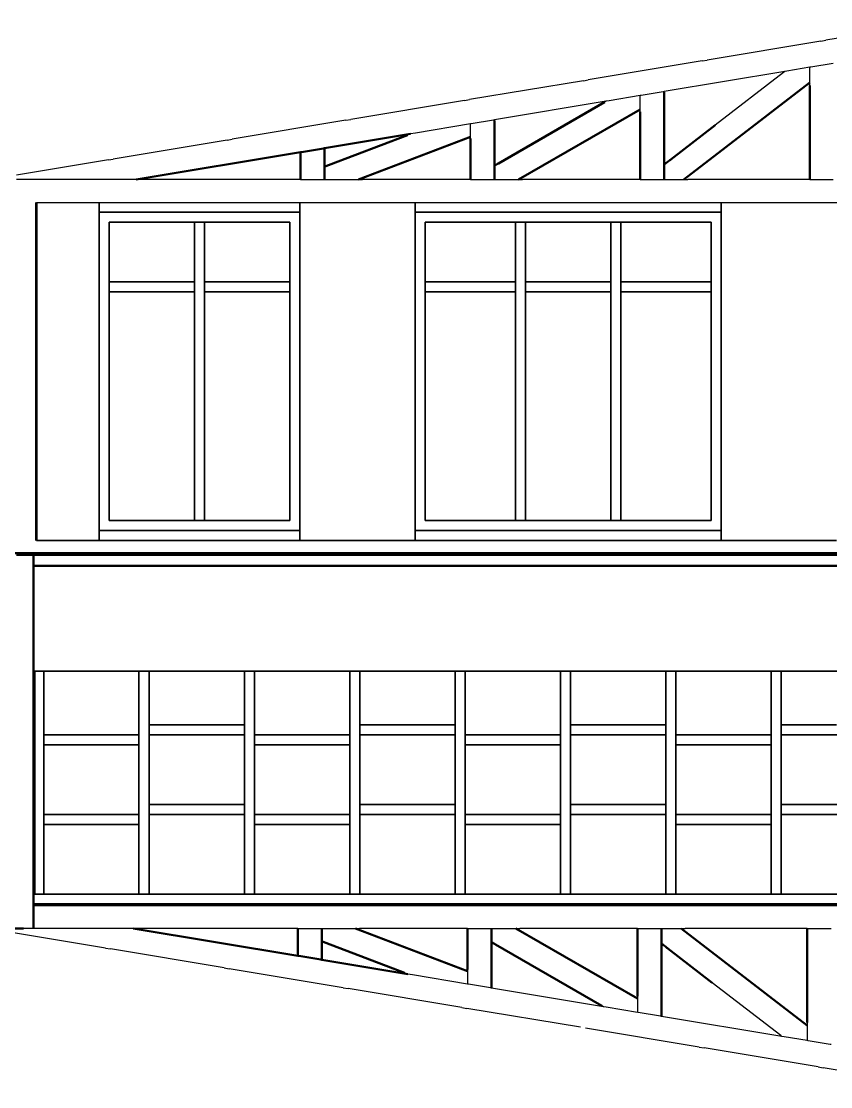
# Model space of a CAD drawing. Header units: centimetres. Extents: x 101 to 201, y 97 to 167.
# Drawn here: x 113.08 to 115.385, y 157.228 to 160.262 of the extents above; entities that cross this region are included whole.
import ezdxf

# ---------------------------------------------------------------- set-up
doc = ezdxf.new("R2010")
doc.units = ezdxf.units.CM
doc.layers.add('corte', color=1, linetype='Continuous')
doc.layers.add('grabado', color=5, linetype='Continuous')

msp = doc.modelspace()

# ---------------------------------------------------------------- linework, layer by layer
at = {"layer": 'corte'}
for p, q in [((115.6957, 160.2616), (115.3716, 160.2076)), ((115.3575, 160.2053), (115.0334, 160.1513)), ((115.3575, 160.2053), (115.3716, 160.2076)), ((115.0193, 160.1489), (114.6952, 160.0949)), ((115.0193, 160.1489), (115.0334, 160.1513)), ((115.2547, 160.1186), (114.9113, 160.0614)), ((115.2515, 160.1162), (115.0563, 159.9658)), ((115.2547, 160.1186), (115.2515, 160.1162)), ((114.6811, 160.0925), (114.357, 160.0385)), ((114.6811, 160.0925), (114.6952, 160.0949)), ((115.3263, 160.082), (115.3263, 160.0873)), ((115.3263, 160.0785), (115.3263, 160.082)), ((114.9113, 160.0614), (114.9085, 160.0609)), ((114.9113, 160.0595), (114.9113, 160.0614)), ((114.3429, 160.0362), (114.0188, 159.9822)), ((114.3429, 160.0362), (114.357, 160.0385)), ((114.7462, 160.0339), (114.4278, 159.9808)), ((114.7462, 160.0339), (114.7416, 160.0312)), ((114.8428, 160.007), (114.8428, 160.0104)), ((114.8428, 160.0038), (114.8428, 160.007)), ((114.0047, 159.9798), (113.6806, 159.9258)), ((114.0047, 159.9798), (114.0188, 159.9822)), ((114.4278, 159.9808), (114.425, 159.9803)), ((114.4278, 159.9789), (114.4278, 159.9808)), ((113.6665, 159.9234), (113.3424, 159.8694)), ((113.6665, 159.9234), (113.6806, 159.9258)), ((114.189, 159.941), (114.1801, 159.9376)), ((114.3592, 159.9327), (114.3592, 159.9357)), ((114.3592, 159.9313), (114.3592, 159.9327)), ((114.3592, 159.9283), (114.3592, 159.9313)), ((113.3283, 159.8671), (113.0664, 159.8234)), ((113.3283, 159.8671), (113.3424, 159.8694)), ((113.4187, 159.8107), (113.4072, 159.8107)), ((113.8756, 159.8107), (113.4187, 159.8107)), ((114.0402, 159.8107), (114.0438, 159.8107)), ((114.0438, 159.8107), (114.0516, 159.8107)), ((114.3592, 159.8107), (114.0516, 159.8107)), ((114.4964, 159.8107), (114.5022, 159.8107)), ((114.5022, 159.8107), (114.5078, 159.8107)), ((114.7936, 159.8107), (114.5078, 159.8107)), ((114.8428, 159.8107), (114.7936, 159.8107)), ((114.9675, 159.8107), (114.9743, 159.8107)), ((114.9743, 159.8107), (114.9789, 159.8107)), ((115.0549, 159.8107), (114.9789, 159.8107)), ((115.2395, 159.8107), (115.0549, 159.8107)), ((115.3263, 159.8107), (115.2395, 159.8107)), ((115.3263, 159.8107), (115.3291, 159.8107)), ((113.4107, 157.6785), (113.3992, 157.6785)), ((113.8676, 157.6785), (113.4107, 157.6785)), ((114.0322, 157.6785), (114.0358, 157.6785)), ((114.0358, 157.6785), (114.0436, 157.6785)), ((114.3512, 157.6785), (114.0436, 157.6785)), ((114.4884, 157.6785), (114.4942, 157.6785)), ((114.4942, 157.6785), (114.4998, 157.6785)), ((114.7856, 157.6785), (114.4998, 157.6785)), ((114.8348, 157.6785), (114.7856, 157.6785)), ((114.9595, 157.6785), (114.9663, 157.6785)), ((114.9663, 157.6785), (114.9709, 157.6785)), ((115.0469, 157.6785), (114.9709, 157.6785)), ((115.2315, 157.6785), (115.0469, 157.6785)), ((115.3183, 157.6785), (115.2315, 157.6785)), ((115.3183, 157.6785), (115.3211, 157.6785)), ((113.3203, 157.6222), (112.9962, 157.6762)), ((113.3203, 157.6222), (113.3344, 157.6198)), ((113.6585, 157.5658), (113.3344, 157.6198)), ((113.6585, 157.5658), (113.6726, 157.5635)), ((113.9967, 157.5094), (113.6726, 157.5635)), ((114.3512, 157.5609), (114.3512, 157.5579)), ((114.3512, 157.5579), (114.3512, 157.5566)), ((114.181, 157.5482), (114.1721, 157.5516)), ((114.3512, 157.5566), (114.3512, 157.5536)), ((113.9967, 157.5094), (114.0108, 157.5071)), ((114.3349, 157.4531), (114.0108, 157.5071)), ((114.4198, 157.5084), (114.417, 157.5089)), ((114.4198, 157.5103), (114.4198, 157.5084)), ((114.7382, 157.4554), (114.4198, 157.5084)), ((115.2435, 157.3731), (115.0483, 157.5235)), ((114.8348, 157.4854), (114.8348, 157.4822)), ((114.8348, 157.4822), (114.8348, 157.4789)), ((114.3349, 157.4531), (114.349, 157.4507)), ((114.6731, 157.3967), (114.349, 157.4507)), ((114.7382, 157.4554), (114.7336, 157.458)), ((114.9033, 157.4278), (114.9005, 157.4283)), ((114.9033, 157.4298), (114.9033, 157.4278)), ((115.2467, 157.3706), (114.9033, 157.4278)), ((115.3183, 157.4108), (115.3183, 157.4072)), ((115.3183, 157.4072), (115.3183, 157.402)), ((115.0113, 157.3403), (114.6872, 157.3944)), ((115.2467, 157.3706), (115.2435, 157.3731)), ((115.0113, 157.3403), (115.0254, 157.338)), ((115.3495, 157.284), (115.0254, 157.338)), ((115.3495, 157.284), (115.3636, 157.2816)), ((115.6877, 157.2276), (115.3636, 157.2816))]:
    msp.add_line(p, q, dxfattribs=at)
at = {"layer": 'corte', "lineweight": 50}
for p, q in [((115.3263, 160.0873), (114.9675, 159.8107)), ((115.3263, 159.8107), (115.3263, 160.0785)), ((114.9113, 159.854), (114.9113, 160.0595)), ((114.7416, 160.0312), (114.4392, 159.8569)), ((114.8428, 160.0104), (114.4964, 159.8107)), ((114.8428, 159.872), (114.8428, 160.0038)), ((114.4278, 159.8503), (114.4278, 159.9789)), ((115.0563, 159.9658), (114.93, 159.8684)), ((114.189, 159.941), (113.9442, 159.9002)), ((114.1801, 159.9376), (113.9556, 159.8518)), ((114.3592, 159.9327), (114.0402, 159.8107)), ((114.3592, 159.8107), (114.3592, 159.9283)), ((113.9442, 159.8983), (113.9442, 159.9002)), ((113.9442, 159.8474), (113.9442, 159.8983)), ((113.8756, 159.8888), (113.4072, 159.8107)), ((113.8784, 159.8892), (113.8756, 159.8888)), ((113.8756, 159.8869), (113.8756, 159.8888)), ((113.8756, 159.8107), (113.8756, 159.8869)), ((114.8428, 159.8107), (114.8428, 159.872)), ((114.9228, 159.8628), (114.92, 159.8607)), ((114.9271, 159.8661), (114.9228, 159.8628)), ((114.9288, 159.8675), (114.9271, 159.8661)), ((114.93, 159.8684), (114.9288, 159.8675)), ((113.9528, 159.8507), (113.9442, 159.8474)), ((113.9556, 159.8518), (113.9528, 159.8507)), ((114.4364, 159.8553), (114.4278, 159.8503)), ((114.4392, 159.8569), (114.4364, 159.8553)), ((114.92, 159.8607), (114.9113, 159.854)), ((113.0584, 158.7471), (117.4012, 158.7471)), ((113.0664, 158.7421), (117.4092, 158.7421)), ((113.087, 157.6785), (113.0584, 157.6785)), ((113.8676, 157.6005), (113.3992, 157.6785)), ((113.8676, 157.6785), (113.8676, 157.6024)), ((114.3512, 157.5566), (114.0322, 157.6785)), ((114.3512, 157.6785), (114.3512, 157.5609)), ((114.8348, 157.4789), (114.4884, 157.6785)), ((114.8348, 157.6785), (114.8348, 157.6172)), ((115.3183, 157.402), (114.9595, 157.6785)), ((115.3183, 157.6785), (115.3183, 157.4108)), ((113.9448, 157.6385), (113.9362, 157.6418)), ((113.9362, 157.6418), (113.9362, 157.5909)), ((113.9476, 157.6375), (113.9448, 157.6385)), ((114.1721, 157.5516), (113.9476, 157.6375)), ((114.4284, 157.634), (114.4198, 157.639)), ((114.4198, 157.639), (114.4198, 157.5103)), ((114.4312, 157.6324), (114.4284, 157.634)), ((114.7336, 157.458), (114.4312, 157.6324)), ((114.912, 157.6286), (114.9033, 157.6352)), ((114.9033, 157.6352), (114.9033, 157.4298)), ((114.9148, 157.6264), (114.912, 157.6286)), ((114.9191, 157.6231), (114.9148, 157.6264)), ((114.9208, 157.6218), (114.9191, 157.6231)), ((114.922, 157.6208), (114.9208, 157.6218)), ((115.0483, 157.5235), (114.922, 157.6208)), ((113.8676, 157.6024), (113.8676, 157.6005)), ((113.8704, 157.6), (113.8676, 157.6005)), ((113.9362, 157.5909), (113.9362, 157.589)), ((114.181, 157.5482), (113.9362, 157.589)), ((114.8348, 157.6172), (114.8348, 157.4854))]:
    msp.add_line(p, q, dxfattribs=at)
at = {"layer": 'grabado'}
for p, q in [((115.3921, 160.1415), (115.3291, 160.131)), ((115.2605, 160.1196), (115.2547, 160.1186)), ((115.3263, 160.1306), (115.2605, 160.1196)), ((115.3291, 160.131), (115.3263, 160.1306)), ((115.3263, 160.0908), (115.3263, 160.1306)), ((115.3263, 160.0873), (115.3263, 160.0908)), ((114.8428, 160.05), (114.7541, 160.0352)), ((114.8456, 160.0504), (114.8428, 160.05)), ((114.8428, 160.0136), (114.8428, 160.05)), ((114.9085, 160.0609), (114.8456, 160.0504)), ((114.7541, 160.0352), (114.7462, 160.0339)), ((114.8428, 160.0104), (114.8428, 160.0136)), ((114.3592, 159.9694), (114.2029, 159.9433)), ((114.362, 159.9698), (114.3592, 159.9694)), ((114.3592, 159.9357), (114.3592, 159.9694)), ((114.425, 159.9803), (114.362, 159.9698)), ((114.2029, 159.9433), (114.189, 159.941)), ((113.095, 159.8107), (113.0664, 159.8107)), ((113.1235, 159.8107), (113.095, 159.8107)), ((113.3902, 159.8107), (113.1235, 159.8107)), ((113.4072, 159.8107), (113.3902, 159.8107)), ((113.8756, 159.8107), (113.8784, 159.8107)), ((113.8784, 159.8107), (113.9414, 159.8107)), ((113.9414, 159.8107), (113.9442, 159.8107)), ((113.9442, 159.8107), (114.0324, 159.8107)), ((114.0324, 159.8107), (114.0402, 159.8107)), ((114.3592, 159.8107), (114.362, 159.8107)), ((114.362, 159.8107), (114.425, 159.8107)), ((114.425, 159.8107), (114.4278, 159.8107)), ((114.4278, 159.8107), (114.4908, 159.8107)), ((114.4908, 159.8107), (114.4964, 159.8107)), ((114.8428, 159.8107), (114.8456, 159.8107)), ((114.8456, 159.8107), (114.9085, 159.8107)), ((114.9085, 159.8107), (114.9113, 159.8107)), ((114.9113, 159.8107), (114.9629, 159.8107)), ((114.9629, 159.8107), (114.9675, 159.8107)), ((115.3291, 159.8107), (115.3921, 159.8107)), ((113.1235, 159.7455), (117.3521, 159.7455)), ((113.1155, 158.4112), (113.1184, 158.4112)), ((113.1184, 158.4112), (113.1184, 157.7757)), ((113.1184, 157.7757), (113.1155, 157.7757)), ((113.1155, 157.6785), (113.087, 157.6785)), ((113.1155, 157.6813), (113.1155, 157.6785)), ((113.3822, 157.6785), (113.1155, 157.6785)), ((113.3992, 157.6785), (113.3822, 157.6785)), ((113.8676, 157.6785), (113.8704, 157.6785)), ((113.8704, 157.6785), (113.9334, 157.6785)), ((113.9334, 157.6785), (113.9362, 157.6785)), ((113.9362, 157.6785), (114.0244, 157.6785)), ((114.0244, 157.6785), (114.0322, 157.6785)), ((114.3512, 157.6785), (114.354, 157.6785)), ((114.354, 157.6785), (114.417, 157.6785)), ((114.417, 157.6785), (114.4198, 157.6785)), ((114.4198, 157.6785), (114.4828, 157.6785)), ((114.4828, 157.6785), (114.4884, 157.6785)), ((114.8348, 157.6785), (114.8376, 157.6785)), ((114.8376, 157.6785), (114.9005, 157.6785)), ((114.9005, 157.6785), (114.9033, 157.6785)), ((114.9033, 157.6785), (114.9549, 157.6785)), ((114.9549, 157.6785), (114.9595, 157.6785)), ((115.3211, 157.6785), (115.3841, 157.6785)), ((115.3841, 157.6785), (115.3869, 157.6785)), ((114.1949, 157.5459), (114.181, 157.5482)), ((114.3512, 157.5199), (114.1949, 157.5459)), ((114.3512, 157.5536), (114.3512, 157.5199)), ((114.354, 157.5194), (114.3512, 157.5199)), ((114.417, 157.5089), (114.354, 157.5194)), ((114.8348, 157.4789), (114.8348, 157.4756)), ((114.8348, 157.4756), (114.8348, 157.4393)), ((114.7461, 157.4541), (114.7382, 157.4554)), ((114.8348, 157.4393), (114.7461, 157.4541)), ((114.9005, 157.4283), (114.8376, 157.4388)), ((115.3183, 157.402), (115.3183, 157.3984)), ((115.3183, 157.3984), (115.3183, 157.3587)), ((115.2525, 157.3697), (115.2467, 157.3706)), ((115.3183, 157.3587), (115.2525, 157.3697)), ((115.3211, 157.3582), (115.3183, 157.3587)), ((115.3841, 157.3477), (115.3211, 157.3582)), ((115.3869, 157.3473), (115.3841, 157.3477))]:
    msp.add_line(p, q, dxfattribs=at)
at = {"layer": 'grabado', "lineweight": 50}
for p, q in [((113.9414, 159.8997), (113.8784, 159.8892)), ((113.9442, 159.9002), (113.9414, 159.8997)), ((113.9442, 159.8474), (113.9442, 159.8444)), ((113.9442, 159.8444), (113.9442, 159.8107)), ((114.4278, 159.8503), (114.4278, 159.8471)), ((114.4278, 159.8471), (114.4278, 159.8107)), ((114.9113, 159.854), (114.9113, 159.8505)), ((114.9113, 159.8505), (114.9113, 159.8107)), ((113.1155, 158.7471), (113.1155, 158.7455)), ((113.1155, 158.7455), (113.1155, 158.7112)), ((117.3441, 158.7112), (113.1155, 158.7112)), ((113.1155, 158.7112), (113.1155, 158.4112)), ((113.1155, 158.4112), (113.1155, 157.7757)), ((113.1155, 157.7471), (113.1155, 157.7757)), ((117.3441, 157.7471), (113.1155, 157.7471)), ((113.1155, 157.7443), (113.1155, 157.7471)), ((113.1155, 157.6813), (113.1155, 157.7443)), ((117.3441, 157.7443), (113.1155, 157.7443)), ((113.9362, 157.6448), (113.9362, 157.6785)), ((114.4198, 157.6422), (114.4198, 157.6785)), ((114.9033, 157.6388), (114.9033, 157.6785)), ((113.9362, 157.6418), (113.9362, 157.6448)), ((114.4198, 157.639), (114.4198, 157.6422)), ((114.9033, 157.6352), (114.9033, 157.6388)), ((113.9334, 157.5895), (113.8704, 157.6)), ((113.9362, 157.589), (113.9334, 157.5895))]:
    msp.add_line(p, q, dxfattribs=at)
at = {"layer": 'grabado', "lineweight": 53}
msp.add_line((113.1235, 158.7826), (113.1235, 159.7455), dxfattribs=at)
at = {"layer": 'grabado', "lineweight": 35}
for p, q in [((113.3021, 159.7455), (113.3021, 159.7181)), ((113.8735, 159.7181), (113.8735, 159.7455)), ((114.2021, 159.7455), (114.2021, 159.7181)), ((115.0735, 159.7181), (115.0735, 159.7455)), ((113.3021, 158.8112), (113.3021, 159.7181)), ((113.3021, 159.7181), (113.8735, 159.7181)), ((113.3021, 159.7181), (113.8735, 159.7181)), ((113.3021, 158.8112), (113.3021, 159.7181)), ((113.8735, 158.8112), (113.8735, 159.7181)), ((113.8735, 159.7181), (113.8735, 158.8112)), ((114.2021, 159.7181), (115.0735, 159.7181)), ((114.2021, 158.8112), (114.2021, 159.7181)), ((115.0735, 158.8112), (115.0735, 159.7181)), ((113.3307, 159.6896), (113.3307, 159.5198)), ((113.5735, 159.6896), (113.3307, 159.6896)), ((113.5735, 159.6896), (113.6021, 159.6896)), ((113.5735, 159.5198), (113.5735, 159.6896)), ((113.6021, 159.5198), (113.6021, 159.6896)), ((113.845, 159.6896), (113.6021, 159.6896)), ((113.845, 159.5198), (113.845, 159.6896)), ((114.2307, 159.6896), (114.2307, 159.5198)), ((114.4878, 159.6896), (114.2307, 159.6896)), ((114.4878, 159.6896), (114.5164, 159.6896)), ((114.4878, 159.5198), (114.4878, 159.6896)), ((114.5164, 159.5198), (114.5164, 159.6896)), ((114.7592, 159.6896), (114.5164, 159.6896)), ((114.7592, 159.6896), (114.7878, 159.6896)), ((114.7592, 159.5198), (114.7592, 159.6896)), ((115.0449, 159.6896), (114.7878, 159.6896)), ((114.7878, 159.5198), (114.7878, 159.6896)), ((115.0449, 159.5198), (115.0449, 159.6896)), ((113.5735, 159.5198), (113.3307, 159.5198)), ((113.3307, 159.5198), (113.3307, 159.4912)), ((113.5735, 159.5198), (113.5735, 159.4912)), ((113.845, 159.5198), (113.6021, 159.5198)), ((113.6021, 159.5198), (113.6021, 159.4912)), ((113.845, 159.5198), (113.845, 159.4912)), ((114.4878, 159.5198), (114.2307, 159.5198)), ((114.2307, 159.5198), (114.2307, 159.4912)), ((114.4878, 159.5198), (114.4878, 159.4912)), ((114.7592, 159.5198), (114.5164, 159.5198)), ((114.5164, 159.5198), (114.5164, 159.4912)), ((114.7592, 159.5198), (114.7592, 159.4912)), ((115.0449, 159.5198), (114.7878, 159.5198)), ((114.7878, 159.5198), (114.7878, 159.4912)), ((115.0449, 159.5198), (115.0449, 159.4912)), ((113.5735, 159.4912), (113.3307, 159.4912)), ((113.3307, 159.4912), (113.3307, 158.8398)), ((113.5735, 158.8398), (113.5735, 159.4912)), ((113.845, 159.4912), (113.6021, 159.4912)), ((113.6021, 158.8398), (113.6021, 159.4912)), ((113.845, 158.8398), (113.845, 159.4912)), ((114.4878, 159.4912), (114.2307, 159.4912)), ((114.2307, 159.4912), (114.2307, 158.8398)), ((114.4878, 158.8398), (114.4878, 159.4912)), ((114.7592, 159.4912), (114.5164, 159.4912)), ((114.5164, 158.8398), (114.5164, 159.4912)), ((114.7592, 158.8398), (114.7592, 159.4912)), ((115.0449, 159.4912), (114.7878, 159.4912)), ((114.7878, 158.8398), (114.7878, 159.4912)), ((115.0449, 158.8398), (115.0449, 159.4912)), ((113.3307, 158.8398), (113.5735, 158.8398)), ((113.5735, 158.8398), (113.6021, 158.8398)), ((113.6021, 158.8398), (113.845, 158.8398)), ((114.2307, 158.8398), (114.4878, 158.8398)), ((114.4878, 158.8398), (114.5164, 158.8398)), ((114.5164, 158.8398), (114.7592, 158.8398)), ((114.7592, 158.8398), (114.7878, 158.8398)), ((114.7878, 158.8398), (115.0449, 158.8398)), ((113.3021, 158.8112), (113.8735, 158.8112)), ((113.3021, 158.8112), (113.3021, 158.7826)), ((113.8735, 158.8112), (113.3021, 158.8112)), ((113.8735, 158.7826), (113.8735, 158.8112)), ((114.2021, 158.8112), (115.0735, 158.8112)), ((114.2021, 158.8112), (114.2021, 158.7826)), ((115.0735, 158.7826), (115.0735, 158.8112)), ((113.3021, 158.7826), (113.1235, 158.7826)), ((113.8735, 158.7826), (113.3021, 158.7826)), ((114.2021, 158.7826), (113.8735, 158.7826)), ((115.0735, 158.7826), (114.2021, 158.7826)), ((115.4021, 158.7826), (115.0735, 158.7826)), ((113.1184, 158.4112), (113.1441, 158.4112)), ((113.1441, 158.4112), (113.2708, 158.4112)), ((113.1441, 158.4112), (113.1441, 158.3475)), ((113.2708, 158.4112), (113.4155, 158.4112)), ((113.4155, 158.4112), (113.4155, 158.278)), ((113.4155, 158.4112), (113.4441, 158.4112)), ((113.4441, 158.4112), (113.5164, 158.4112)), ((113.4441, 158.4112), (113.4441, 158.278)), ((113.5164, 158.4112), (113.7155, 158.4112)), ((113.7155, 158.4112), (113.7155, 158.3672)), ((113.7155, 158.4112), (113.7441, 158.4112)), ((113.7441, 158.4112), (113.8386, 158.4112)), ((113.7441, 158.4112), (113.7441, 158.3774)), ((113.8386, 158.4112), (114.0155, 158.4112)), ((114.0155, 158.4112), (114.0155, 158.3756)), ((114.0155, 158.4112), (114.0441, 158.4112)), ((114.0441, 158.4112), (114.0629, 158.4112)), ((114.0441, 158.4112), (114.0441, 158.3971)), ((114.0629, 158.4112), (114.1255, 158.4112)), ((114.1255, 158.4112), (114.3155, 158.4112)), ((114.3155, 158.4112), (114.3155, 158.278)), ((114.3155, 158.4112), (114.3441, 158.4112)), ((114.3441, 158.4112), (114.3441, 158.3639)), ((114.3441, 158.4112), (114.3573, 158.4112)), ((114.3573, 158.4112), (114.6155, 158.4112)), ((114.6155, 158.4112), (114.6155, 158.3739)), ((114.6155, 158.4112), (114.6441, 158.4112)), ((114.6441, 158.4112), (114.7302, 158.4112)), ((114.6441, 158.4112), (114.6441, 158.3832)), ((114.7302, 158.4112), (114.9155, 158.4112)), ((114.9155, 158.4112), (114.9155, 158.3286)), ((114.9155, 158.4112), (114.9441, 158.4112)), ((114.9441, 158.4112), (115.0155, 158.4112)), ((114.9441, 158.4112), (114.9441, 158.3522)), ((115.0155, 158.4112), (115.2155, 158.4112)), ((115.2155, 158.4112), (115.2155, 158.278)), ((115.2155, 158.4112), (115.2441, 158.4112)), ((115.2441, 158.4112), (115.351, 158.4112)), ((115.2441, 158.4112), (115.2441, 158.278)), ((115.351, 158.4112), (115.5155, 158.4112)), ((113.7441, 158.3774), (113.7441, 158.278)), ((114.0441, 158.3971), (114.0441, 158.366)), ((114.6441, 158.3832), (114.6441, 158.278)), ((113.1441, 158.3475), (113.1441, 158.278)), ((113.7155, 158.3672), (113.7155, 158.278)), ((114.0155, 158.3756), (114.0155, 158.3501)), ((114.0155, 158.3501), (114.0155, 158.278)), ((114.0441, 158.366), (114.0441, 158.278)), ((114.3441, 158.3639), (114.3441, 158.2858)), ((114.6155, 158.3739), (114.6155, 158.278)), ((114.9441, 158.3522), (114.9441, 158.278)), ((114.9155, 158.3286), (114.9155, 158.278)), ((114.3441, 158.2858), (114.3441, 158.278)), ((113.1441, 158.278), (113.1441, 158.2295)), ((113.4155, 158.278), (113.4155, 158.2295)), ((113.4441, 158.278), (113.4441, 158.2581)), ((113.4441, 158.2295), (113.4441, 158.2581)), ((113.4972, 158.2581), (113.4441, 158.2581)), ((113.5274, 158.2581), (113.4972, 158.2581)), ((113.7155, 158.2581), (113.5274, 158.2581)), ((113.7155, 158.278), (113.7155, 158.2581)), ((113.7155, 158.2295), (113.7155, 158.2581)), ((113.7441, 158.278), (113.7441, 158.2295)), ((114.0155, 158.278), (114.0155, 158.2295)), ((114.0441, 158.278), (114.0441, 158.2581)), ((114.0441, 158.2295), (114.0441, 158.2581)), ((114.2819, 158.2581), (114.0441, 158.2581)), ((114.3008, 158.2581), (114.2819, 158.2581)), ((114.3155, 158.2581), (114.3008, 158.2581)), ((114.3155, 158.278), (114.3155, 158.2744)), ((114.3155, 158.2744), (114.3155, 158.2714)), ((114.3155, 158.2714), (114.3155, 158.2581)), ((114.3155, 158.2295), (114.3155, 158.2581)), ((114.3441, 158.278), (114.3441, 158.2295)), ((114.6155, 158.278), (114.6155, 158.2507)), ((114.6441, 158.278), (114.6441, 158.2628)), ((114.6441, 158.2628), (114.6441, 158.2581)), ((114.6441, 158.2295), (114.6441, 158.2581)), ((114.6556, 158.2581), (114.6441, 158.2581)), ((114.9155, 158.2581), (114.6556, 158.2581)), ((114.9155, 158.278), (114.9155, 158.2581)), ((114.9155, 158.2295), (114.9155, 158.2581)), ((114.9441, 158.278), (114.9441, 158.2477)), ((115.2155, 158.278), (115.2155, 158.2295)), ((115.2441, 158.278), (115.2441, 158.2581)), ((115.2441, 158.2295), (115.2441, 158.2581)), ((115.4018, 158.2581), (115.2441, 158.2581)), ((113.4155, 158.2295), (113.1441, 158.2295)), ((113.1441, 158.201), (113.1441, 158.2295)), ((113.4155, 158.201), (113.4155, 158.2295)), ((113.4441, 158.2295), (113.5134, 158.2295)), ((113.4441, 158.2295), (113.4441, 158.088)), ((113.5134, 158.2295), (113.7155, 158.2295)), ((113.7155, 158.2295), (113.7155, 158.1476)), ((113.7441, 158.201), (113.7441, 158.2295)), ((113.8835, 158.2295), (113.7441, 158.2295)), ((113.9407, 158.2295), (113.8835, 158.2295)), ((114.0155, 158.2295), (113.9407, 158.2295)), ((114.0155, 158.201), (114.0155, 158.2295)), ((114.0441, 158.2295), (114.2231, 158.2295)), ((114.0441, 158.2295), (114.0441, 158.1427)), ((114.2231, 158.2295), (114.2691, 158.2295)), ((114.2691, 158.2295), (114.3155, 158.2295)), ((114.3155, 158.2295), (114.3155, 158.1236)), ((114.3441, 158.201), (114.3441, 158.2295)), ((114.5657, 158.2295), (114.3441, 158.2295)), ((114.6155, 158.2295), (114.5657, 158.2295)), ((114.6155, 158.2507), (114.6155, 158.2295)), ((114.6155, 158.201), (114.6155, 158.2295)), ((114.6441, 158.2295), (114.9004, 158.2295)), ((114.6441, 158.2295), (114.6441, 158.1232)), ((114.9004, 158.2295), (114.9155, 158.2295)), ((114.9155, 158.2295), (114.9155, 158.2107)), ((114.9441, 158.2477), (114.9441, 158.2296)), ((114.9441, 158.2296), (114.9441, 158.2295)), ((115.2155, 158.2295), (114.9441, 158.2295)), ((114.9441, 158.201), (114.9441, 158.2295)), ((115.2155, 158.201), (115.2155, 158.2295)), ((115.2441, 158.2295), (115.3141, 158.2295)), ((115.2441, 158.2295), (115.2441, 158.2067)), ((115.3141, 158.2295), (115.3427, 158.2295)), ((115.3427, 158.2295), (115.5155, 158.2295)), ((113.1441, 158.201), (113.3823, 158.201)), ((113.1441, 158.201), (113.1441, 158.0824)), ((113.3823, 158.201), (113.4155, 158.201)), ((113.4155, 158.201), (113.4155, 158.0297)), ((113.7441, 158.201), (113.7441, 158.1615)), ((113.7441, 158.201), (113.825, 158.201)), ((113.825, 158.201), (113.9159, 158.201)), ((113.9159, 158.201), (114.0155, 158.201)), ((114.0155, 158.201), (114.0155, 158.1288)), ((114.3441, 158.201), (114.4982, 158.201)), ((114.3441, 158.201), (114.3441, 158.1357)), ((114.4982, 158.201), (114.5853, 158.201)), ((114.5853, 158.201), (114.6155, 158.201)), ((114.6155, 158.201), (114.6155, 158.1113)), ((114.9155, 158.2107), (114.9155, 158.0997)), ((114.9441, 158.201), (115.2155, 158.201)), ((114.9441, 158.201), (114.9441, 158.109)), ((115.2155, 158.201), (115.2155, 158.1974)), ((115.2155, 158.1974), (115.2155, 158.1783)), ((115.2441, 158.2067), (115.2441, 158.1898)), ((115.2155, 158.1783), (115.2155, 158.1106)), ((115.2441, 158.1898), (115.2441, 158.1179)), ((113.7155, 158.1476), (113.7155, 158.0312)), ((113.7441, 158.1615), (113.7441, 158.0035)), ((114.0441, 158.1427), (114.0441, 158.0312)), ((114.3441, 158.1357), (114.3441, 158.0049)), ((114.0155, 158.1288), (114.0155, 158.0026)), ((114.3155, 158.1236), (114.3155, 158.0312)), ((114.6155, 158.1113), (114.6155, 158.0272)), ((114.6441, 158.1232), (114.6441, 158.0327)), ((114.9441, 158.109), (114.9441, 158.0825)), ((115.2155, 158.1106), (115.2155, 158.1067)), ((115.2155, 158.1067), (115.2155, 158.0739)), ((115.2441, 158.1179), (115.2441, 158.1113)), ((115.2441, 158.1113), (115.2441, 158.0829)), ((113.1441, 158.0824), (113.1441, 158.0026)), ((113.4441, 158.088), (113.4441, 158.0312)), ((114.9155, 158.0997), (114.9155, 158.0766)), ((114.9155, 158.0766), (114.9155, 158.0573)), ((114.9441, 158.0825), (114.9441, 158.0688)), ((115.2155, 158.0739), (115.2155, 158.0497)), ((115.2441, 158.0829), (115.2441, 158.056)), ((114.9155, 158.0573), (114.9155, 158.0336)), ((114.9441, 158.0688), (114.9441, 158.041)), ((115.2155, 158.0497), (115.2155, 158.0061)), ((115.2441, 158.056), (115.2441, 158.0312)), ((113.4155, 158.0297), (113.4155, 158.0026)), ((113.4441, 158.0026), (113.4441, 158.0312)), ((113.4769, 158.0312), (113.4441, 158.0312)), ((113.7155, 158.0312), (113.4769, 158.0312)), ((113.7155, 158.0026), (113.7155, 158.0312)), ((114.0441, 158.0026), (114.0441, 158.0312)), ((114.0489, 158.0312), (114.0441, 158.0312)), ((114.0975, 158.0312), (114.0489, 158.0312)), ((114.3155, 158.0312), (114.0975, 158.0312)), ((114.3155, 158.0026), (114.3155, 158.0312)), ((114.6155, 158.0272), (114.6155, 158.012)), ((114.6155, 158.012), (114.6155, 158.0026)), ((114.6441, 158.0327), (114.6441, 158.0312)), ((114.6441, 158.0026), (114.6441, 158.0312)), ((114.6445, 158.0312), (114.6441, 158.0312)), ((114.7051, 158.0312), (114.6445, 158.0312)), ((114.8508, 158.0312), (114.7051, 158.0312)), ((114.906, 158.0312), (114.8508, 158.0312)), ((114.9155, 158.0312), (114.906, 158.0312)), ((114.9155, 158.0336), (114.9155, 158.0312)), ((114.9155, 158.0026), (114.9155, 158.0312)), ((114.9441, 158.041), (114.9441, 158.0026)), ((115.2441, 158.0026), (115.2441, 158.0312)), ((115.3114, 158.0312), (115.2441, 158.0312)), ((115.5155, 158.0312), (115.3114, 158.0312)), ((113.1441, 157.974), (113.1441, 158.0026)), ((113.4022, 158.0026), (113.1441, 158.0026)), ((113.4155, 158.0026), (113.4022, 158.0026)), ((113.4155, 157.974), (113.4155, 158.0026)), ((113.4441, 158.0026), (113.7155, 158.0026)), ((113.4441, 158.0026), (113.4441, 157.9923)), ((113.4441, 157.9923), (113.4441, 157.7757)), ((113.7155, 158.0026), (113.7155, 157.9923)), ((113.7155, 157.9923), (113.7155, 157.7757)), ((113.7441, 158.0035), (113.7441, 158.0026)), ((113.7441, 157.974), (113.7441, 158.0026)), ((113.7556, 158.0026), (113.7441, 158.0026)), ((114.0155, 158.0026), (113.7556, 158.0026)), ((114.0155, 157.974), (114.0155, 158.0026)), ((114.0441, 158.0026), (114.3155, 158.0026)), ((114.0441, 158.0026), (114.0441, 157.9923)), ((114.0441, 157.9923), (114.0441, 157.7757)), ((114.3155, 158.0026), (114.3155, 157.9923)), ((114.3155, 157.9923), (114.3155, 157.7757)), ((114.3441, 158.0049), (114.3441, 158.0026)), ((114.3441, 157.974), (114.3441, 158.0026)), ((114.3535, 158.0026), (114.3441, 158.0026)), ((114.488, 158.0026), (114.3535, 158.0026)), ((114.6013, 158.0026), (114.488, 158.0026)), ((114.6155, 158.0026), (114.6013, 158.0026)), ((114.6155, 157.974), (114.6155, 158.0026)), ((114.6441, 158.0026), (114.7799, 158.0026)), ((114.6441, 158.0026), (114.6441, 157.9923)), ((114.6441, 157.9923), (114.6441, 157.7757)), ((114.7799, 158.0026), (114.7945, 158.0026)), ((114.7945, 158.0026), (114.9155, 158.0026)), ((114.9155, 158.0026), (114.9155, 157.9923)), ((114.9155, 157.9923), (114.9155, 157.7757)), ((114.9441, 157.974), (114.9441, 158.0026)), ((114.9873, 158.0026), (114.9441, 158.0026)), ((115.0012, 158.0026), (114.9873, 158.0026)), ((115.2023, 158.0026), (115.0012, 158.0026)), ((115.2155, 158.0026), (115.2023, 158.0026)), ((115.2155, 158.0061), (115.2155, 158.0026)), ((115.2155, 157.974), (115.2155, 158.0026)), ((115.2441, 158.0026), (115.4309, 158.0026)), ((115.2441, 158.0026), (115.2441, 157.9923)), ((115.2441, 157.9923), (115.2441, 157.7757)), ((113.1441, 157.974), (113.4155, 157.974)), ((113.1441, 157.974), (113.1441, 157.7757)), ((113.4155, 157.974), (113.4155, 157.7757)), ((113.7441, 157.974), (114.0155, 157.974)), ((113.7441, 157.974), (113.7441, 157.7757)), ((114.0155, 157.974), (114.0155, 157.7757)), ((114.3441, 157.974), (114.6155, 157.974)), ((114.3441, 157.974), (114.3441, 157.7757)), ((114.6155, 157.974), (114.6155, 157.7757)), ((114.9441, 157.974), (115.2155, 157.974)), ((114.9441, 157.974), (114.9441, 157.7757)), ((115.2155, 157.974), (115.2155, 157.7757)), ((113.1441, 157.7757), (113.1184, 157.7757)), ((113.4155, 157.7757), (113.1441, 157.7757)), ((113.4441, 157.7757), (113.4155, 157.7757)), ((113.7155, 157.7757), (113.4441, 157.7757)), ((113.7441, 157.7757), (113.7155, 157.7757)), ((114.0155, 157.7757), (113.7441, 157.7757)), ((114.0441, 157.7757), (114.0155, 157.7757)), ((114.3155, 157.7757), (114.0441, 157.7757)), ((114.3441, 157.7757), (114.3155, 157.7757)), ((114.6155, 157.7757), (114.3441, 157.7757)), ((114.6441, 157.7757), (114.6155, 157.7757)), ((114.7136, 157.7757), (114.6441, 157.7757)), ((114.9107, 157.7757), (114.7136, 157.7757)), ((114.9155, 157.7757), (114.9107, 157.7757)), ((114.9441, 157.7757), (114.9155, 157.7757)), ((115.2155, 157.7757), (114.9441, 157.7757)), ((115.2441, 157.7757), (115.2155, 157.7757)), ((115.5155, 157.7757), (115.2441, 157.7757)), ((113.1155, 157.7438), (117.3441, 157.7438))]:
    msp.add_line(p, q, dxfattribs=at)

doc.saveas('drawing.dxf')
